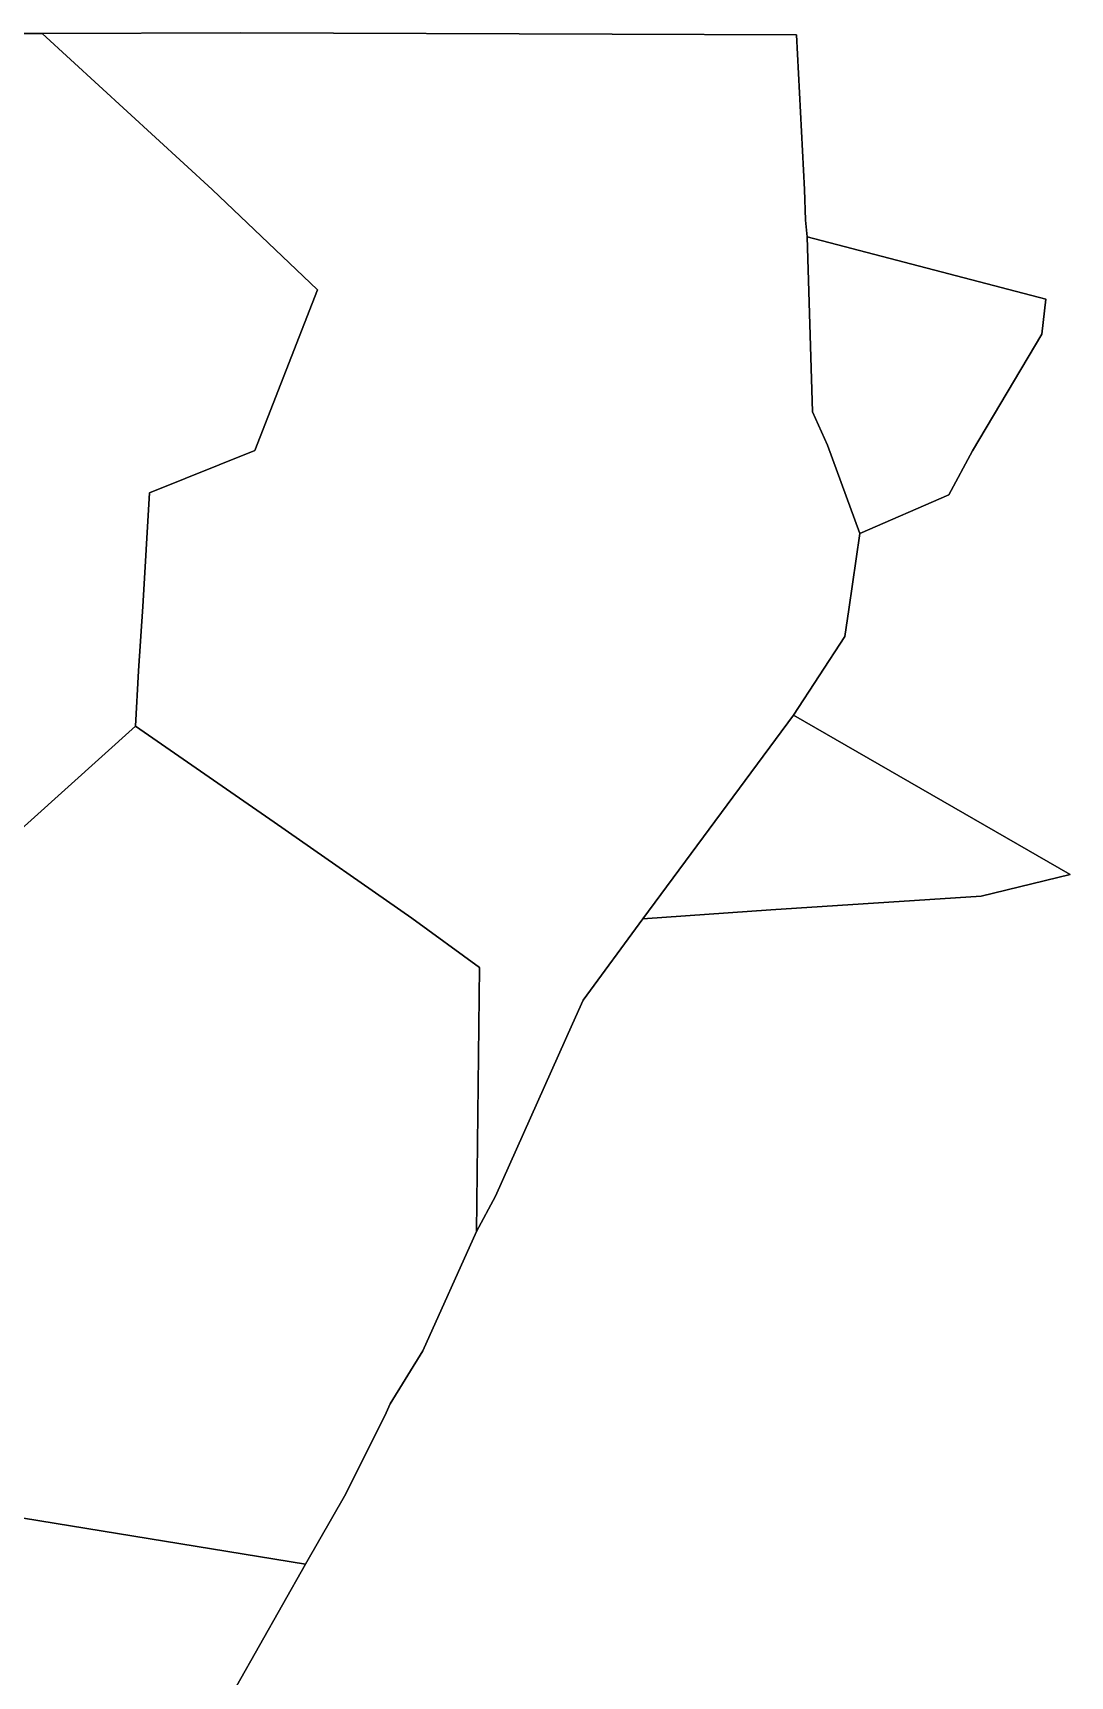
# Model space of a CAD drawing. Extents: x -85.11 to -76.23, y 42.63 to 48.9.
# Drawn here: x -78.369 to -76.233, y 45.205 to 48.59 of the extents above; entities that cross this region are included whole.
import ezdxf

# ---------------------------------------------------------------- set-up
doc = ezdxf.new("R2010")
doc.units = 0
doc.header["$MEASUREMENT"] = 0
doc.layers.add('GEO_', color=7, linetype='Continuous')

msp = doc.modelspace()

# ---------------------------------------------------------------- linework, layer by layer
at = {"layer": 'GEO_', "color": 7, "true_color": 0xffffff}
for p, q in [((-78.6778, 48.5887), (-78.35, 48.5887)), ((-78.6778, 48.5887), (-78.35, 48.5887)), ((-78.6778, 48.5887), (-78.35, 48.5887)), ((-78.35, 48.5887), (-78.6778, 48.5887)), ((-78.6778, 48.5887), (-78.35, 48.5887)), ((-78.6778, 48.5887), (-78.35, 48.5887)), ((-78.6778, 48.5887), (-78.35, 48.5887)), ((-78.35, 48.5887), (-78.6778, 48.5887)), ((-78.6778, 48.5887), (-78.35, 48.5887)), ((-78.6778, 48.5887), (-78.35, 48.5887)), ((-78.6778, 48.5887), (-78.35, 48.5887)), ((-78.35, 48.5887), (-78.6778, 48.5887)), ((-78.35, 48.5887), (-77.9419, 48.5899)), ((-77.9419, 48.5899), (-78.35, 48.5887)), ((-78.35, 48.5887), (-77.9419, 48.5899)), ((-77.9419, 48.5899), (-78.35, 48.5887)), ((-78.35, 48.5887), (-77.9419, 48.5899)), ((-77.9419, 48.5899), (-78.35, 48.5887)), ((-78, 48.267), (-78.35, 48.5887)), ((-78, 48.267), (-78.35, 48.5887)), ((-78, 48.267), (-78.35, 48.5887)), ((-78.35, 48.5887), (-78.35, 48.5887)), ((-78.35, 48.5887), (-78, 48.267)), ((-78, 48.267), (-78.35, 48.5887)), ((-78, 48.267), (-78.35, 48.5887)), ((-78, 48.267), (-78.35, 48.5887)), ((-78.35, 48.5887), (-78.35, 48.5887)), ((-78.35, 48.5887), (-78, 48.267)), ((-78, 48.267), (-78.35, 48.5887)), ((-78, 48.267), (-78.35, 48.5887)), ((-78, 48.267), (-78.35, 48.5887)), ((-78.35, 48.5887), (-78.35, 48.5887)), ((-78.35, 48.5887), (-78, 48.267)), ((-78.35, 48.5887), (-78, 48.267)), ((-78.35, 48.5887), (-78, 48.267)), ((-78.35, 48.5887), (-78.35, 48.5887)), ((-78.35, 48.5887), (-78, 48.267)), ((-78, 48.267), (-78.35, 48.5887)), ((-78.35, 48.5887), (-78, 48.267)), ((-78.35, 48.5887), (-78, 48.267)), ((-78.35, 48.5887), (-78.35, 48.5887)), ((-78.35, 48.5887), (-78, 48.267)), ((-78, 48.267), (-78.35, 48.5887)), ((-78.35, 48.5887), (-78, 48.267)), ((-78.35, 48.5887), (-78, 48.267)), ((-78.35, 48.5887), (-78.35, 48.5887)), ((-78.35, 48.5887), (-78, 48.267)), ((-78, 48.267), (-78.35, 48.5887)), ((-77.9419, 48.5899), (-77.1767, 48.5872)), ((-77.9419, 48.5899), (-77.1767, 48.5872)), ((-77.9419, 48.5899), (-77.9419, 48.5899)), ((-77.9419, 48.5899), (-77.1767, 48.5872)), ((-77.1767, 48.5872), (-77.9419, 48.5899)), ((-77.9419, 48.5899), (-77.1767, 48.5872)), ((-77.9419, 48.5899), (-77.1767, 48.5872)), ((-77.9419, 48.5899), (-77.9419, 48.5899)), ((-77.9419, 48.5899), (-77.1767, 48.5872)), ((-77.1767, 48.5872), (-77.9419, 48.5899)), ((-77.9419, 48.5899), (-77.1767, 48.5872)), ((-77.9419, 48.5899), (-77.1767, 48.5872)), ((-77.9419, 48.5899), (-77.9419, 48.5899)), ((-77.9419, 48.5899), (-77.1767, 48.5872)), ((-77.1767, 48.5872), (-77.9419, 48.5899)), ((-77.1767, 48.5872), (-76.7967, 48.5857)), ((-77.1767, 48.5872), (-76.7967, 48.5857)), ((-77.1767, 48.5872), (-77.1767, 48.5872)), ((-77.1767, 48.5872), (-76.7967, 48.5857)), ((-76.7967, 48.5857), (-77.1767, 48.5872)), ((-77.1767, 48.5872), (-76.7967, 48.5857)), ((-77.1767, 48.5872), (-76.7967, 48.5857)), ((-77.1767, 48.5872), (-77.1767, 48.5872)), ((-77.1767, 48.5872), (-77.1767, 48.5872)), ((-77.1767, 48.5872), (-76.7967, 48.5857)), ((-77.1767, 48.5872), (-76.7967, 48.5857)), ((-77.1767, 48.5872), (-77.1767, 48.5872)), ((-77.1767, 48.5872), (-76.7967, 48.5857)), ((-76.7967, 48.5857), (-77.1767, 48.5872)), ((-76.7967, 48.5857), (-76.7806, 48.267)), ((-76.7967, 48.5857), (-76.7806, 48.267)), ((-76.7967, 48.5857), (-76.7967, 48.5857)), ((-76.7967, 48.5857), (-76.7806, 48.267)), ((-76.7806, 48.267), (-76.7967, 48.5857)), ((-76.7967, 48.5857), (-76.7806, 48.267)), ((-76.7967, 48.5857), (-76.7806, 48.267)), ((-76.7967, 48.5857), (-76.7967, 48.5857)), ((-76.7967, 48.5857), (-76.7967, 48.5857)), ((-76.7967, 48.5857), (-76.7806, 48.267)), ((-76.7806, 48.267), (-76.7967, 48.5857)), ((-76.7967, 48.5857), (-76.7806, 48.267)), ((-76.7967, 48.5857), (-76.7806, 48.267)), ((-76.7967, 48.5857), (-76.7967, 48.5857)), ((-76.7967, 48.5857), (-76.7806, 48.267)), ((-76.7806, 48.267), (-76.7967, 48.5857)), ((-77.7833, 48.0608), (-78, 48.267)), ((-77.7833, 48.0608), (-78, 48.267)), ((-77.7833, 48.0608), (-78, 48.267)), ((-78, 48.267), (-78, 48.267)), ((-78, 48.267), (-77.7833, 48.0608)), ((-77.7833, 48.0608), (-78, 48.267)), ((-77.7833, 48.0608), (-78, 48.267)), ((-77.7833, 48.0608), (-78, 48.267)), ((-78, 48.267), (-78, 48.267)), ((-78, 48.267), (-77.7833, 48.0608)), ((-77.7833, 48.0608), (-78, 48.267)), ((-77.7833, 48.0608), (-78, 48.267)), ((-77.7833, 48.0608), (-78, 48.267)), ((-78, 48.267), (-78, 48.267)), ((-78, 48.267), (-77.7833, 48.0608)), ((-78, 48.267), (-78, 48.267)), ((-78, 48.267), (-78, 48.267)), ((-78, 48.267), (-78, 48.267)), ((-78, 48.267), (-77.7833, 48.0608)), ((-78, 48.267), (-77.7833, 48.0608)), ((-78, 48.267), (-78, 48.267)), ((-78, 48.267), (-77.7833, 48.0608)), ((-77.7833, 48.0608), (-78, 48.267)), ((-78, 48.267), (-77.7833, 48.0608)), ((-78, 48.267), (-77.7833, 48.0608)), ((-78, 48.267), (-78, 48.267)), ((-78, 48.267), (-77.7833, 48.0608)), ((-77.7833, 48.0608), (-78, 48.267)), ((-78, 48.267), (-77.7833, 48.0608)), ((-78, 48.267), (-77.7833, 48.0608)), ((-78, 48.267), (-78, 48.267)), ((-78, 48.267), (-77.7833, 48.0608)), ((-77.7833, 48.0608), (-78, 48.267)), ((-76.7806, 48.267), (-76.7783, 48.2043)), ((-76.7806, 48.267), (-76.7783, 48.2043)), ((-76.7806, 48.267), (-76.7806, 48.267)), ((-76.7806, 48.267), (-76.7783, 48.2043)), ((-76.7783, 48.2043), (-76.7806, 48.267)), ((-76.7806, 48.267), (-76.7783, 48.2043)), ((-76.7806, 48.267), (-76.7783, 48.2043)), ((-76.7806, 48.267), (-76.7806, 48.267)), ((-76.7806, 48.267), (-76.7783, 48.2043)), ((-76.7783, 48.2043), (-76.7806, 48.267)), ((-76.7806, 48.267), (-76.7783, 48.2043)), ((-76.7806, 48.267), (-76.7783, 48.2043)), ((-76.7806, 48.267), (-76.7806, 48.267)), ((-76.7806, 48.267), (-76.7783, 48.2043)), ((-76.7783, 48.2043), (-76.7806, 48.267)), ((-76.7806, 48.267), (-76.7806, 48.267)), ((-76.7806, 48.267), (-76.7806, 48.267)), ((-76.7806, 48.267), (-76.7806, 48.267)), ((-76.7783, 48.2043), (-76.775, 48.1695)), ((-76.7783, 48.2043), (-76.775, 48.1695)), ((-76.7783, 48.2043), (-76.7783, 48.2043)), ((-76.7783, 48.2043), (-76.775, 48.1695)), ((-76.775, 48.1695), (-76.7783, 48.2043)), ((-76.7783, 48.2043), (-76.775, 48.1695)), ((-76.7783, 48.2043), (-76.775, 48.1695)), ((-76.7783, 48.2043), (-76.7783, 48.2043)), ((-76.7783, 48.2043), (-76.775, 48.1695)), ((-76.775, 48.1695), (-76.7783, 48.2043)), ((-76.7783, 48.2043), (-76.775, 48.1695)), ((-76.7783, 48.2043), (-76.775, 48.1695)), ((-76.7783, 48.2043), (-76.7783, 48.2043)), ((-76.7783, 48.2043), (-76.775, 48.1695)), ((-76.775, 48.1695), (-76.7783, 48.2043)), ((-76.775, 48.1695), (-76.2833, 48.0417)), ((-76.775, 48.1695), (-76.2833, 48.0417)), ((-76.775, 48.1695), (-76.775, 48.1695)), ((-76.775, 48.1695), (-76.2833, 48.0417)), ((-76.2833, 48.0417), (-76.775, 48.1695)), ((-76.775, 48.1695), (-76.7639, 47.8095)), ((-76.775, 48.1695), (-76.7639, 47.8095)), ((-76.775, 48.1695), (-76.775, 48.1695)), ((-76.775, 48.1695), (-76.7639, 47.8095)), ((-76.7639, 47.8095), (-76.775, 48.1695)), ((-76.775, 48.1695), (-76.7639, 47.8095)), ((-76.775, 48.1695), (-76.7639, 47.8095)), ((-76.775, 48.1695), (-76.775, 48.1695)), ((-76.775, 48.1695), (-76.7639, 47.8095)), ((-76.7639, 47.8095), (-76.775, 48.1695)), ((-77.9125, 47.7297), (-77.7833, 48.0608)), ((-77.9125, 47.7297), (-77.7833, 48.0608)), ((-77.9125, 47.7297), (-77.7833, 48.0608)), ((-77.7833, 48.0608), (-77.9125, 47.7297)), ((-77.9125, 47.7297), (-77.7833, 48.0608)), ((-77.9125, 47.7297), (-77.7833, 48.0608)), ((-77.9125, 47.7297), (-77.7833, 48.0608)), ((-77.7833, 48.0608), (-77.9125, 47.7297)), ((-77.9125, 47.7297), (-77.7833, 48.0608)), ((-77.9125, 47.7297), (-77.7833, 48.0608)), ((-77.9125, 47.7297), (-77.7833, 48.0608)), ((-77.7833, 48.0608), (-77.9125, 47.7297)), ((-77.7833, 48.0608), (-77.9125, 47.7297)), ((-77.7833, 48.0608), (-77.9125, 47.7297)), ((-77.7833, 48.0608), (-77.9125, 47.7297)), ((-77.9125, 47.7297), (-77.7833, 48.0608)), ((-77.7833, 48.0608), (-77.9125, 47.7297)), ((-77.7833, 48.0608), (-77.9125, 47.7297)), ((-77.7833, 48.0608), (-77.9125, 47.7297)), ((-77.9125, 47.7297), (-77.7833, 48.0608)), ((-77.7833, 48.0608), (-77.9125, 47.7297)), ((-77.7833, 48.0608), (-77.9125, 47.7297)), ((-77.7833, 48.0608), (-77.9125, 47.7297)), ((-77.9125, 47.7297), (-77.7833, 48.0608)), ((-77.7833, 48.0608), (-77.7833, 48.0608)), ((-77.7833, 48.0608), (-77.7833, 48.0608)), ((-77.7833, 48.0608), (-77.7833, 48.0608)), ((-77.7833, 48.0608), (-77.7833, 48.0608)), ((-77.7833, 48.0608), (-77.7833, 48.0608)), ((-77.7833, 48.0608), (-77.7833, 48.0608)), ((-76.2833, 48.0417), (-76.2917, 47.9693)), ((-76.2833, 48.0417), (-76.2917, 47.9693)), ((-76.2833, 48.0417), (-76.2917, 47.9693)), ((-76.2917, 47.9693), (-76.2833, 48.0417)), ((-76.2833, 48.0417), (-76.2833, 48.0417)), ((-76.2917, 47.9693), (-76.4347, 47.7289)), ((-76.2917, 47.9693), (-76.4347, 47.7289)), ((-76.2917, 47.9693), (-76.4347, 47.7289)), ((-76.4347, 47.7289), (-76.2917, 47.9693)), ((-76.2917, 47.9693), (-76.2917, 47.9693)), ((-76.7639, 47.8095), (-76.7333, 47.741)), ((-76.7639, 47.8095), (-76.7333, 47.741)), ((-76.7639, 47.8095), (-76.7639, 47.8095)), ((-76.7639, 47.8095), (-76.7333, 47.741)), ((-76.7333, 47.741), (-76.7639, 47.8095)), ((-76.7639, 47.8095), (-76.7333, 47.741)), ((-76.7639, 47.8095), (-76.7333, 47.741)), ((-76.7639, 47.8095), (-76.7639, 47.8095)), ((-76.7639, 47.8095), (-76.7333, 47.741)), ((-76.7333, 47.741), (-76.7639, 47.8095)), ((-78.1292, 47.6423), (-77.9125, 47.7297)), ((-78.1292, 47.6423), (-77.9125, 47.7297)), ((-78.1292, 47.6423), (-77.9125, 47.7297)), ((-77.9125, 47.7297), (-78.1292, 47.6423)), ((-78.1292, 47.6423), (-77.9125, 47.7297)), ((-78.1292, 47.6423), (-77.9125, 47.7297)), ((-78.1292, 47.6423), (-77.9125, 47.7297)), ((-77.9125, 47.7297), (-78.1292, 47.6423)), ((-78.1292, 47.6423), (-77.9125, 47.7297)), ((-78.1292, 47.6423), (-77.9125, 47.7297)), ((-78.1292, 47.6423), (-77.9125, 47.7297)), ((-77.9125, 47.7297), (-78.1292, 47.6423)), ((-77.9125, 47.7297), (-78.1292, 47.6423)), ((-77.9125, 47.7297), (-78.1292, 47.6423)), ((-77.9125, 47.7297), (-78.1292, 47.6423)), ((-78.1292, 47.6423), (-77.9125, 47.7297)), ((-77.9125, 47.7297), (-78.1292, 47.6423)), ((-77.9125, 47.7297), (-78.1292, 47.6423)), ((-77.9125, 47.7297), (-78.1292, 47.6423)), ((-78.1292, 47.6423), (-77.9125, 47.7297)), ((-77.9125, 47.7297), (-78.1292, 47.6423)), ((-77.9125, 47.7297), (-78.1292, 47.6423)), ((-77.9125, 47.7297), (-78.1292, 47.6423)), ((-78.1292, 47.6423), (-77.9125, 47.7297)), ((-77.9125, 47.7297), (-77.9125, 47.7297)), ((-77.9125, 47.7297), (-77.9125, 47.7297)), ((-77.9125, 47.7297), (-77.9125, 47.7297)), ((-77.9125, 47.7297), (-77.9125, 47.7297)), ((-77.9125, 47.7297), (-77.9125, 47.7297)), ((-77.9125, 47.7297), (-77.9125, 47.7297)), ((-76.7333, 47.741), (-76.6667, 47.5589)), ((-76.7333, 47.741), (-76.6667, 47.5589)), ((-76.7333, 47.741), (-76.7333, 47.741)), ((-76.7333, 47.741), (-76.6667, 47.5589)), ((-76.6667, 47.5589), (-76.7333, 47.741)), ((-76.7333, 47.741), (-76.6667, 47.5589)), ((-76.7333, 47.741), (-76.6667, 47.5589)), ((-76.7333, 47.741), (-76.7333, 47.741)), ((-76.7333, 47.741), (-76.6667, 47.5589)), ((-76.6667, 47.5589), (-76.7333, 47.741)), ((-76.4347, 47.7289), (-76.4833, 47.6385)), ((-76.4347, 47.7289), (-76.4833, 47.6385)), ((-76.4347, 47.7289), (-76.4833, 47.6385)), ((-76.4833, 47.6385), (-76.4347, 47.7289)), ((-76.4347, 47.7289), (-76.4347, 47.7289)), ((-78.1433, 47.4085), (-78.1292, 47.6423)), ((-78.1433, 47.4085), (-78.1292, 47.6423)), ((-78.1433, 47.4085), (-78.1292, 47.6423)), ((-78.1292, 47.6423), (-78.1433, 47.4085)), ((-78.1433, 47.4085), (-78.1292, 47.6423)), ((-78.1433, 47.4085), (-78.1292, 47.6423)), ((-78.1433, 47.4085), (-78.1292, 47.6423)), ((-78.1292, 47.6423), (-78.1433, 47.4085)), ((-78.1433, 47.4085), (-78.1292, 47.6423)), ((-78.1433, 47.4085), (-78.1292, 47.6423)), ((-78.1433, 47.4085), (-78.1292, 47.6423)), ((-78.1292, 47.6423), (-78.1433, 47.4085)), ((-78.1292, 47.6423), (-78.1433, 47.4085)), ((-78.1292, 47.6423), (-78.1433, 47.4085)), ((-78.1292, 47.6423), (-78.1433, 47.4085)), ((-78.1433, 47.4085), (-78.1292, 47.6423)), ((-78.1292, 47.6423), (-78.1433, 47.4085)), ((-78.1292, 47.6423), (-78.1433, 47.4085)), ((-78.1292, 47.6423), (-78.1433, 47.4085)), ((-78.1433, 47.4085), (-78.1292, 47.6423)), ((-78.1292, 47.6423), (-78.1433, 47.4085)), ((-78.1292, 47.6423), (-78.1433, 47.4085)), ((-78.1292, 47.6423), (-78.1433, 47.4085)), ((-78.1433, 47.4085), (-78.1292, 47.6423)), ((-78.1292, 47.6423), (-78.1292, 47.6423)), ((-78.1292, 47.6423), (-78.1292, 47.6423)), ((-78.1292, 47.6423), (-78.1292, 47.6423)), ((-78.1292, 47.6423), (-78.1292, 47.6423)), ((-78.1292, 47.6423), (-78.1292, 47.6423)), ((-78.1292, 47.6423), (-78.1292, 47.6423)), ((-76.4833, 47.6385), (-76.6667, 47.5589)), ((-76.4833, 47.6385), (-76.6667, 47.5589)), ((-76.4833, 47.6385), (-76.6667, 47.5589)), ((-76.6667, 47.5589), (-76.4833, 47.6385)), ((-76.4833, 47.6385), (-76.4833, 47.6385)), ((-76.6667, 47.5589), (-76.6892, 47.4025)), ((-76.6667, 47.5589), (-76.6892, 47.4025)), ((-76.6667, 47.5589), (-76.6892, 47.4025)), ((-76.6892, 47.4025), (-76.6667, 47.5589)), ((-76.6667, 47.5589), (-76.6892, 47.4025)), ((-76.6667, 47.5589), (-76.6892, 47.4025)), ((-76.6667, 47.5589), (-76.6892, 47.4025)), ((-76.6892, 47.4025), (-76.6667, 47.5589)), ((-76.6667, 47.5589), (-76.6892, 47.4025)), ((-76.6667, 47.5589), (-76.6892, 47.4025)), ((-76.6667, 47.5589), (-76.6892, 47.4025)), ((-76.6892, 47.4025), (-76.6667, 47.5589)), ((-76.6667, 47.5589), (-76.6667, 47.5589)), ((-76.6667, 47.5589), (-76.6667, 47.5589)), ((-76.6667, 47.5589), (-76.6667, 47.5589)), ((-78.1517, 47.2762), (-78.1433, 47.4085)), ((-78.1517, 47.2762), (-78.1433, 47.4085)), ((-78.1517, 47.2762), (-78.1433, 47.4085)), ((-78.1433, 47.4085), (-78.1517, 47.2762)), ((-78.1517, 47.2762), (-78.1433, 47.4085)), ((-78.1517, 47.2762), (-78.1433, 47.4085)), ((-78.1517, 47.2762), (-78.1433, 47.4085)), ((-78.1433, 47.4085), (-78.1517, 47.2762)), ((-78.1517, 47.2762), (-78.1433, 47.4085)), ((-78.1517, 47.2762), (-78.1433, 47.4085)), ((-78.1517, 47.2762), (-78.1433, 47.4085)), ((-78.1433, 47.4085), (-78.1517, 47.2762)), ((-78.1433, 47.4085), (-78.1517, 47.2762)), ((-78.1433, 47.4085), (-78.1517, 47.2762)), ((-78.1433, 47.4085), (-78.1517, 47.2762)), ((-78.1517, 47.2762), (-78.1433, 47.4085)), ((-78.1433, 47.4085), (-78.1517, 47.2762)), ((-78.1433, 47.4085), (-78.1517, 47.2762)), ((-78.1433, 47.4085), (-78.1517, 47.2762)), ((-78.1517, 47.2762), (-78.1433, 47.4085)), ((-78.1433, 47.4085), (-78.1517, 47.2762)), ((-78.1433, 47.4085), (-78.1517, 47.2762)), ((-78.1433, 47.4085), (-78.1517, 47.2762)), ((-78.1517, 47.2762), (-78.1433, 47.4085)), ((-78.1433, 47.4085), (-78.1433, 47.4085)), ((-78.1433, 47.4085), (-78.1433, 47.4085)), ((-78.1433, 47.4085), (-78.1433, 47.4085)), ((-78.1433, 47.4085), (-78.1433, 47.4085)), ((-78.1433, 47.4085), (-78.1433, 47.4085)), ((-78.1433, 47.4085), (-78.1433, 47.4085)), ((-76.6892, 47.4025), (-76.6972, 47.3469)), ((-76.6892, 47.4025), (-76.6972, 47.3469)), ((-76.6892, 47.4025), (-76.6972, 47.3469)), ((-76.6972, 47.3469), (-76.6892, 47.4025)), ((-76.6892, 47.4025), (-76.6972, 47.3469)), ((-76.6892, 47.4025), (-76.6972, 47.3469)), ((-76.6892, 47.4025), (-76.6972, 47.3469)), ((-76.6972, 47.3469), (-76.6892, 47.4025)), ((-76.6892, 47.4025), (-76.6972, 47.3469)), ((-76.6892, 47.4025), (-76.6972, 47.3469)), ((-76.6892, 47.4025), (-76.6972, 47.3469)), ((-76.6972, 47.3469), (-76.6892, 47.4025)), ((-76.6892, 47.4025), (-76.6892, 47.4025)), ((-76.6892, 47.4025), (-76.6892, 47.4025)), ((-76.6892, 47.4025), (-76.6892, 47.4025)), ((-76.6972, 47.3469), (-76.8028, 47.1844)), ((-76.6972, 47.3469), (-76.8028, 47.1844)), ((-76.6972, 47.3469), (-76.8028, 47.1844)), ((-76.8028, 47.1844), (-76.6972, 47.3469)), ((-76.6972, 47.3469), (-76.8028, 47.1844)), ((-76.6972, 47.3469), (-76.8028, 47.1844)), ((-76.6972, 47.3469), (-76.8028, 47.1844)), ((-76.8028, 47.1844), (-76.6972, 47.3469)), ((-76.6972, 47.3469), (-76.8028, 47.1844)), ((-76.6972, 47.3469), (-76.8028, 47.1844)), ((-76.6972, 47.3469), (-76.8028, 47.1844)), ((-76.8028, 47.1844), (-76.6972, 47.3469)), ((-76.6972, 47.3469), (-76.6972, 47.3469)), ((-76.6972, 47.3469), (-76.6972, 47.3469)), ((-76.6972, 47.3469), (-76.6972, 47.3469)), ((-78.1583, 47.1618), (-78.1517, 47.2762)), ((-78.1583, 47.1618), (-78.1517, 47.2762)), ((-78.1583, 47.1618), (-78.1517, 47.2762)), ((-78.1517, 47.2762), (-78.1583, 47.1618)), ((-78.1583, 47.1618), (-78.1517, 47.2762)), ((-78.1583, 47.1618), (-78.1517, 47.2762)), ((-78.1583, 47.1618), (-78.1517, 47.2762)), ((-78.1517, 47.2762), (-78.1583, 47.1618)), ((-78.1583, 47.1618), (-78.1517, 47.2762)), ((-78.1583, 47.1618), (-78.1517, 47.2762)), ((-78.1583, 47.1618), (-78.1517, 47.2762)), ((-78.1517, 47.2762), (-78.1583, 47.1618)), ((-78.1517, 47.2762), (-78.1583, 47.1618)), ((-78.1517, 47.2762), (-78.1583, 47.1618)), ((-78.1517, 47.2762), (-78.1583, 47.1618)), ((-78.1583, 47.1618), (-78.1517, 47.2762)), ((-78.1517, 47.2762), (-78.1583, 47.1618)), ((-78.1517, 47.2762), (-78.1583, 47.1618)), ((-78.1517, 47.2762), (-78.1583, 47.1618)), ((-78.1583, 47.1618), (-78.1517, 47.2762)), ((-78.1517, 47.2762), (-78.1583, 47.1618)), ((-78.1517, 47.2762), (-78.1583, 47.1618)), ((-78.1517, 47.2762), (-78.1583, 47.1618)), ((-78.1583, 47.1618), (-78.1517, 47.2762)), ((-78.1517, 47.2762), (-78.1517, 47.2762)), ((-78.1517, 47.2762), (-78.1517, 47.2762)), ((-78.1517, 47.2762), (-78.1517, 47.2762)), ((-78.1517, 47.2762), (-78.1517, 47.2762)), ((-78.1517, 47.2762), (-78.1517, 47.2762)), ((-78.1517, 47.2762), (-78.1517, 47.2762)), ((-76.8028, 47.1844), (-77.1131, 46.765)), ((-76.8028, 47.1844), (-77.1131, 46.765)), ((-76.8028, 47.1844), (-77.1131, 46.765)), ((-77.1131, 46.765), (-76.8028, 47.1844)), ((-76.8028, 47.1844), (-77.1131, 46.765)), ((-76.8028, 47.1844), (-77.1131, 46.765)), ((-76.8028, 47.1844), (-77.1131, 46.765)), ((-77.1131, 46.765), (-76.8028, 47.1844)), ((-76.8028, 47.1844), (-76.8028, 47.1844)), ((-76.8028, 47.1844), (-76.8028, 47.1844)), ((-76.8028, 47.1844), (-76.2333, 46.8567)), ((-76.8028, 47.1844), (-76.2333, 46.8567)), ((-76.8028, 47.1844), (-76.8028, 47.1844)), ((-76.8028, 47.1844), (-76.2333, 46.8567)), ((-76.2333, 46.8567), (-76.8028, 47.1844)), ((-76.8028, 47.1844), (-76.2333, 46.8567)), ((-76.8028, 47.1844), (-76.2333, 46.8567)), ((-76.8028, 47.1844), (-76.8028, 47.1844)), ((-76.8028, 47.1844), (-76.2333, 46.8567)), ((-76.2333, 46.8567), (-76.8028, 47.1844)), ((-78.5222, 46.8341), (-78.1583, 47.1618)), ((-78.1583, 47.1618), (-78.5222, 46.8341)), ((-78.5222, 46.8341), (-78.1583, 47.1618)), ((-78.1583, 47.1618), (-78.5222, 46.8341)), ((-78.5222, 46.8341), (-78.1583, 47.1618)), ((-78.1583, 47.1618), (-78.5222, 46.8341)), ((-78.1583, 47.1618), (-78.1583, 47.1618)), ((-78.1583, 47.1618), (-78.1583, 47.1618)), ((-78.1583, 47.1618), (-78.1583, 47.1618)), ((-78.1583, 47.1618), (-77.8722, 46.9639)), ((-78.1583, 47.1618), (-77.8722, 46.9639)), ((-78.1583, 47.1618), (-78.1583, 47.1618)), ((-78.1583, 47.1618), (-77.8722, 46.9639)), ((-77.8722, 46.9639), (-78.1583, 47.1618)), ((-78.1583, 47.1618), (-77.8722, 46.9639)), ((-78.1583, 47.1618), (-77.8722, 46.9639)), ((-78.1583, 47.1618), (-78.1583, 47.1618)), ((-78.1583, 47.1618), (-77.8722, 46.9639)), ((-77.8722, 46.9639), (-78.1583, 47.1618)), ((-78.1583, 47.1618), (-77.8722, 46.9639)), ((-78.1583, 47.1618), (-77.8722, 46.9639)), ((-78.1583, 47.1618), (-78.1583, 47.1618)), ((-78.1583, 47.1618), (-77.8722, 46.9639)), ((-77.8722, 46.9639), (-78.1583, 47.1618)), ((-78.1583, 47.1618), (-78.1583, 47.1618)), ((-78.1583, 47.1618), (-78.1583, 47.1618)), ((-78.1583, 47.1618), (-78.1583, 47.1618)), ((-78.1583, 47.1618), (-78.1583, 47.1618)), ((-78.1583, 47.1618), (-78.1583, 47.1618)), ((-78.1583, 47.1618), (-78.1583, 47.1618)), ((-77.8722, 46.9639), (-77.8722, 46.9639)), ((-77.8722, 46.9639), (-77.5889, 46.7665)), ((-77.8722, 46.9639), (-77.5889, 46.7665)), ((-77.8722, 46.9639), (-77.8722, 46.9639)), ((-77.8722, 46.9639), (-77.5889, 46.7665)), ((-77.5889, 46.7665), (-77.8722, 46.9639)), ((-77.8722, 46.9639), (-77.5889, 46.7665)), ((-77.8722, 46.9639), (-77.5889, 46.7665)), ((-77.8722, 46.9639), (-77.8722, 46.9639)), ((-77.8722, 46.9639), (-77.5889, 46.7665)), ((-77.5889, 46.7665), (-77.8722, 46.9639)), ((-76.2333, 46.8567), (-76.4167, 46.8116)), ((-76.2333, 46.8567), (-76.4167, 46.8116)), ((-76.2333, 46.8567), (-76.4167, 46.8116)), ((-76.4167, 46.8116), (-76.2333, 46.8567)), ((-76.2333, 46.8567), (-76.4167, 46.8116)), ((-76.2333, 46.8567), (-76.4167, 46.8116)), ((-76.2333, 46.8567), (-76.4167, 46.8116)), ((-76.4167, 46.8116), (-76.2333, 46.8567)), ((-76.2333, 46.8567), (-76.2333, 46.8567)), ((-76.2333, 46.8567), (-76.2333, 46.8567)), ((-76.4167, 46.8116), (-76.85, 46.7834)), ((-76.4167, 46.8116), (-76.85, 46.7834)), ((-76.4167, 46.8116), (-76.85, 46.7834)), ((-76.85, 46.7834), (-76.4167, 46.8116)), ((-76.4167, 46.8116), (-76.85, 46.7834)), ((-76.4167, 46.8116), (-76.85, 46.7834)), ((-76.4167, 46.8116), (-76.85, 46.7834)), ((-76.85, 46.7834), (-76.4167, 46.8116)), ((-76.4167, 46.8116), (-76.4167, 46.8116)), ((-76.4167, 46.8116), (-76.4167, 46.8116)), ((-76.85, 46.7834), (-77.1131, 46.765)), ((-76.85, 46.7834), (-77.1131, 46.765)), ((-76.85, 46.7834), (-77.1131, 46.765)), ((-77.1131, 46.765), (-76.85, 46.7834)), ((-76.85, 46.7834), (-77.1131, 46.765)), ((-76.85, 46.7834), (-77.1131, 46.765)), ((-76.85, 46.7834), (-77.1131, 46.765)), ((-77.1131, 46.765), (-76.85, 46.7834)), ((-76.85, 46.7834), (-76.85, 46.7834)), ((-76.85, 46.7834), (-76.85, 46.7834)), ((-77.5889, 46.7665), (-77.45, 46.6652)), ((-77.5889, 46.7665), (-77.45, 46.6652)), ((-77.5889, 46.7665), (-77.5889, 46.7665)), ((-77.5889, 46.7665), (-77.45, 46.6652)), ((-77.45, 46.6652), (-77.5889, 46.7665)), ((-77.5889, 46.7665), (-77.45, 46.6652)), ((-77.5889, 46.7665), (-77.45, 46.6652)), ((-77.5889, 46.7665), (-77.5889, 46.7665)), ((-77.5889, 46.7665), (-77.45, 46.6652)), ((-77.45, 46.6652), (-77.5889, 46.7665)), ((-77.5889, 46.7665), (-77.5889, 46.7665)), ((-77.1131, 46.765), (-77.2361, 46.5977)), ((-77.1131, 46.765), (-77.2361, 46.5977)), ((-77.1131, 46.765), (-77.2361, 46.5977)), ((-77.2361, 46.5977), (-77.1131, 46.765)), ((-77.1131, 46.765), (-77.2361, 46.5977)), ((-77.1131, 46.765), (-77.2361, 46.5977)), ((-77.1131, 46.765), (-77.2361, 46.5977)), ((-77.2361, 46.5977), (-77.1131, 46.765)), ((-77.1131, 46.765), (-77.2361, 46.5977)), ((-77.1131, 46.765), (-77.2361, 46.5977)), ((-77.1131, 46.765), (-77.2361, 46.5977)), ((-77.2361, 46.5977), (-77.1131, 46.765)), ((-77.1131, 46.765), (-77.2361, 46.5977)), ((-77.1131, 46.765), (-77.2361, 46.5977)), ((-77.1131, 46.765), (-77.2361, 46.5977)), ((-77.2361, 46.5977), (-77.1131, 46.765)), ((-77.1131, 46.765), (-77.1131, 46.765)), ((-77.1131, 46.765), (-77.1131, 46.765)), ((-77.1131, 46.765), (-77.1131, 46.765)), ((-77.1131, 46.765), (-77.1131, 46.765)), ((-77.1131, 46.765), (-77.1131, 46.765)), ((-77.1131, 46.765), (-77.1131, 46.765)), ((-77.1131, 46.765), (-77.1131, 46.765)), ((-77.1131, 46.765), (-77.1131, 46.765)), ((-77.45, 46.6652), (-77.4556, 46.1211)), ((-77.45, 46.6652), (-77.4556, 46.1211)), ((-77.45, 46.6652), (-77.4556, 46.1211)), ((-77.4556, 46.1211), (-77.45, 46.6652)), ((-77.45, 46.6652), (-77.4556, 46.1211)), ((-77.45, 46.6652), (-77.4556, 46.1211)), ((-77.45, 46.6652), (-77.4556, 46.1211)), ((-77.4556, 46.1211), (-77.45, 46.6652)), ((-77.45, 46.6652), (-77.45, 46.6652)), ((-77.45, 46.6652), (-77.45, 46.6652)), ((-77.2361, 46.5977), (-77.2583, 46.549)), ((-77.2361, 46.5977), (-77.2583, 46.549)), ((-77.2361, 46.5977), (-77.2583, 46.549)), ((-77.2583, 46.549), (-77.2361, 46.5977)), ((-77.2361, 46.5977), (-77.2583, 46.549)), ((-77.2361, 46.5977), (-77.2583, 46.549)), ((-77.2361, 46.5977), (-77.2583, 46.549)), ((-77.2583, 46.549), (-77.2361, 46.5977)), ((-77.2361, 46.5977), (-77.2583, 46.549)), ((-77.2361, 46.5977), (-77.2583, 46.549)), ((-77.2361, 46.5977), (-77.2583, 46.549)), ((-77.2583, 46.549), (-77.2361, 46.5977)), ((-77.2361, 46.5977), (-77.2583, 46.549)), ((-77.2361, 46.5977), (-77.2583, 46.549)), ((-77.2361, 46.5977), (-77.2583, 46.549)), ((-77.2583, 46.549), (-77.2361, 46.5977)), ((-77.2361, 46.5977), (-77.2361, 46.5977)), ((-77.2361, 46.5977), (-77.2361, 46.5977)), ((-77.2361, 46.5977), (-77.2361, 46.5977)), ((-77.2361, 46.5977), (-77.2361, 46.5977)), ((-77.2583, 46.549), (-77.4167, 46.1938)), ((-77.2583, 46.549), (-77.4167, 46.1938)), ((-77.2583, 46.549), (-77.4167, 46.1938)), ((-77.4167, 46.1938), (-77.2583, 46.549)), ((-77.2583, 46.549), (-77.4167, 46.1938)), ((-77.2583, 46.549), (-77.4167, 46.1938)), ((-77.2583, 46.549), (-77.4167, 46.1938)), ((-77.4167, 46.1938), (-77.2583, 46.549)), ((-77.2583, 46.549), (-77.4167, 46.1938)), ((-77.2583, 46.549), (-77.4167, 46.1938)), ((-77.2583, 46.549), (-77.4167, 46.1938)), ((-77.2583, 46.549), (-77.4167, 46.1938)), ((-77.2583, 46.549), (-77.4167, 46.1938)), ((-77.4167, 46.1938), (-77.2583, 46.549)), ((-77.2583, 46.549), (-77.2583, 46.549)), ((-77.2583, 46.549), (-77.2583, 46.549)), ((-77.2583, 46.549), (-77.2583, 46.549)), ((-77.2583, 46.549), (-77.2583, 46.549)), ((-77.2583, 46.549), (-77.2583, 46.549)), ((-77.4167, 46.1938), (-77.4556, 46.1211)), ((-77.4167, 46.1938), (-77.4556, 46.1211)), ((-77.4167, 46.1938), (-77.4556, 46.1211)), ((-77.4556, 46.1211), (-77.4167, 46.1938)), ((-77.4167, 46.1938), (-77.4556, 46.1211)), ((-77.4167, 46.1938), (-77.4556, 46.1211)), ((-77.4167, 46.1938), (-77.4556, 46.1211)), ((-77.4556, 46.1211), (-77.4167, 46.1938)), ((-77.4167, 46.1938), (-77.4556, 46.1211)), ((-77.4167, 46.1938), (-77.4556, 46.1211)), ((-77.4167, 46.1938), (-77.4556, 46.1211)), ((-77.4556, 46.1211), (-77.4167, 46.1938)), ((-77.4167, 46.1938), (-77.4556, 46.1211)), ((-77.4167, 46.1938), (-77.4556, 46.1211)), ((-77.4167, 46.1938), (-77.4556, 46.1211)), ((-77.4556, 46.1211), (-77.4167, 46.1938)), ((-77.4167, 46.1938), (-77.4167, 46.1938)), ((-77.4167, 46.1938), (-77.4167, 46.1938)), ((-77.4167, 46.1938), (-77.4167, 46.1938)), ((-77.4167, 46.1938), (-77.4167, 46.1938)), ((-77.4167, 46.1938), (-77.4167, 46.1938)), ((-77.4556, 46.1211), (-77.5667, 45.8755)), ((-77.4556, 46.1211), (-77.5667, 45.8755)), ((-77.4556, 46.1211), (-77.5667, 45.8755)), ((-77.5667, 45.8755), (-77.4556, 46.1211)), ((-77.4556, 46.1211), (-77.5667, 45.8755)), ((-77.4556, 46.1211), (-77.5667, 45.8755)), ((-77.4556, 46.1211), (-77.5667, 45.8755)), ((-77.5667, 45.8755), (-77.4556, 46.1211)), ((-77.4556, 46.1211), (-77.5667, 45.8755)), ((-77.4556, 46.1211), (-77.5667, 45.8755)), ((-77.4556, 46.1211), (-77.5667, 45.8755)), ((-77.5667, 45.8755), (-77.4556, 46.1211)), ((-77.4556, 46.1211), (-77.5667, 45.8755)), ((-77.4556, 46.1211), (-77.5667, 45.8755)), ((-77.4556, 46.1211), (-77.5667, 45.8755)), ((-77.5667, 45.8755), (-77.4556, 46.1211)), ((-77.4556, 46.1211), (-77.5667, 45.8755)), ((-77.4556, 46.1211), (-77.5667, 45.8755)), ((-77.4556, 46.1211), (-77.5667, 45.8755)), ((-77.5667, 45.8755), (-77.4556, 46.1211)), ((-77.4556, 46.1211), (-77.5667, 45.8755)), ((-77.4556, 46.1211), (-77.5667, 45.8755)), ((-77.4556, 46.1211), (-77.5667, 45.8755)), ((-77.5667, 45.8755), (-77.4556, 46.1211)), ((-77.4556, 46.1211), (-77.4556, 46.1211)), ((-77.4556, 46.1211), (-77.4556, 46.1211)), ((-77.4556, 46.1211), (-77.4556, 46.1211)), ((-77.4556, 46.1211), (-77.4556, 46.1211)), ((-77.4556, 46.1211), (-77.4556, 46.1211)), ((-77.4556, 46.1211), (-77.4556, 46.1211)), ((-77.5667, 45.8755), (-77.6333, 45.7659)), ((-77.5667, 45.8755), (-77.6333, 45.7659)), ((-77.5667, 45.8755), (-77.6333, 45.7659)), ((-77.6333, 45.7659), (-77.5667, 45.8755)), ((-77.5667, 45.8755), (-77.6333, 45.7659)), ((-77.5667, 45.8755), (-77.6333, 45.7659)), ((-77.5667, 45.8755), (-77.6333, 45.7659)), ((-77.6333, 45.7659), (-77.5667, 45.8755)), ((-77.5667, 45.8755), (-77.6333, 45.7659)), ((-77.5667, 45.8755), (-77.6333, 45.7659)), ((-77.5667, 45.8755), (-77.6333, 45.7659)), ((-77.6333, 45.7659), (-77.5667, 45.8755)), ((-77.5667, 45.8755), (-77.6333, 45.7659)), ((-77.5667, 45.8755), (-77.6333, 45.7659)), ((-77.5667, 45.8755), (-77.6333, 45.7659)), ((-77.6333, 45.7659), (-77.5667, 45.8755)), ((-77.5667, 45.8755), (-77.6333, 45.7659)), ((-77.5667, 45.8755), (-77.6333, 45.7659)), ((-77.5667, 45.8755), (-77.6333, 45.7659)), ((-77.6333, 45.7659), (-77.5667, 45.8755)), ((-77.5667, 45.8755), (-77.6333, 45.7659)), ((-77.5667, 45.8755), (-77.6333, 45.7659)), ((-77.5667, 45.8755), (-77.6333, 45.7659)), ((-77.6333, 45.7659), (-77.5667, 45.8755)), ((-77.5667, 45.8755), (-77.5667, 45.8755)), ((-77.5667, 45.8755), (-77.5667, 45.8755)), ((-77.5667, 45.8755), (-77.5667, 45.8755)), ((-77.5667, 45.8755), (-77.5667, 45.8755)), ((-77.5667, 45.8755), (-77.5667, 45.8755)), ((-77.5667, 45.8755), (-77.5667, 45.8755)), ((-77.6333, 45.7659), (-77.6417, 45.7473)), ((-77.6333, 45.7659), (-77.6417, 45.7473)), ((-77.6333, 45.7659), (-77.6417, 45.7473)), ((-77.6417, 45.7473), (-77.6333, 45.7659)), ((-77.6333, 45.7659), (-77.6417, 45.7473)), ((-77.6333, 45.7659), (-77.6417, 45.7473)), ((-77.6333, 45.7659), (-77.6417, 45.7473)), ((-77.6417, 45.7473), (-77.6333, 45.7659)), ((-77.6333, 45.7659), (-77.6417, 45.7473)), ((-77.6333, 45.7659), (-77.6417, 45.7473)), ((-77.6333, 45.7659), (-77.6417, 45.7473)), ((-77.6333, 45.7659), (-77.6417, 45.7473)), ((-77.6333, 45.7659), (-77.6417, 45.7473)), ((-77.6417, 45.7473), (-77.6333, 45.7659)), ((-77.6333, 45.7659), (-77.6417, 45.7473)), ((-77.6333, 45.7659), (-77.6417, 45.7473)), ((-77.6333, 45.7659), (-77.6417, 45.7473)), ((-77.6333, 45.7659), (-77.6417, 45.7473)), ((-77.6333, 45.7659), (-77.6417, 45.7473)), ((-77.6417, 45.7473), (-77.6333, 45.7659)), ((-77.6333, 45.7659), (-77.6333, 45.7659)), ((-77.6333, 45.7659), (-77.6333, 45.7659)), ((-77.6333, 45.7659), (-77.6333, 45.7659)), ((-77.6333, 45.7659), (-77.6333, 45.7659)), ((-77.6333, 45.7659), (-77.6333, 45.7659)), ((-77.6333, 45.7659), (-77.6333, 45.7659)), ((-77.6333, 45.7659), (-77.6333, 45.7659)), ((-77.6333, 45.7659), (-77.6333, 45.7659)), ((-77.6417, 45.7473), (-77.725, 45.5805)), ((-77.6417, 45.7473), (-77.725, 45.5805)), ((-77.6417, 45.7473), (-77.725, 45.5805)), ((-77.725, 45.5805), (-77.6417, 45.7473)), ((-77.6417, 45.7473), (-77.725, 45.5805)), ((-77.6417, 45.7473), (-77.725, 45.5805)), ((-77.6417, 45.7473), (-77.725, 45.5805)), ((-77.725, 45.5805), (-77.6417, 45.7473)), ((-77.6417, 45.7473), (-77.725, 45.5805)), ((-77.6417, 45.7473), (-77.725, 45.5805)), ((-77.6417, 45.7473), (-77.725, 45.5805)), ((-77.725, 45.5805), (-77.6417, 45.7473)), ((-77.6417, 45.7473), (-77.725, 45.5805)), ((-77.6417, 45.7473), (-77.725, 45.5805)), ((-77.6417, 45.7473), (-77.725, 45.5805)), ((-77.725, 45.5805), (-77.6417, 45.7473)), ((-77.6417, 45.7473), (-77.725, 45.5805)), ((-77.6417, 45.7473), (-77.725, 45.5805)), ((-77.6417, 45.7473), (-77.725, 45.5805)), ((-77.725, 45.5805), (-77.6417, 45.7473)), ((-77.6417, 45.7473), (-77.725, 45.5805)), ((-77.6417, 45.7473), (-77.725, 45.5805)), ((-77.6417, 45.7473), (-77.725, 45.5805)), ((-77.725, 45.5805), (-77.6417, 45.7473)), ((-77.6417, 45.7473), (-77.6417, 45.7473)), ((-77.6417, 45.7473), (-77.6417, 45.7473)), ((-77.6417, 45.7473), (-77.6417, 45.7473)), ((-77.6417, 45.7473), (-77.6417, 45.7473)), ((-77.6417, 45.7473), (-77.6417, 45.7473)), ((-77.6417, 45.7473), (-77.6417, 45.7473)), ((-77.6417, 45.7473), (-77.6417, 45.7473)), ((-77.6417, 45.7473), (-77.6417, 45.7473)), ((-77.725, 45.5805), (-77.8083, 45.4361)), ((-77.725, 45.5805), (-77.8083, 45.4361)), ((-77.725, 45.5805), (-77.8083, 45.4361)), ((-77.8083, 45.4361), (-77.725, 45.5805)), ((-77.725, 45.5805), (-77.8083, 45.4361)), ((-77.725, 45.5805), (-77.8083, 45.4361)), ((-77.725, 45.5805), (-77.8083, 45.4361)), ((-77.8083, 45.4361), (-77.725, 45.5805)), ((-77.725, 45.5805), (-77.8083, 45.4361)), ((-77.725, 45.5805), (-77.8083, 45.4361)), ((-77.725, 45.5805), (-77.8083, 45.4361)), ((-77.8083, 45.4361), (-77.725, 45.5805)), ((-77.725, 45.5805), (-77.8083, 45.4361)), ((-77.725, 45.5805), (-77.8083, 45.4361)), ((-77.725, 45.5805), (-77.8083, 45.4361)), ((-77.8083, 45.4361), (-77.725, 45.5805)), ((-77.725, 45.5805), (-77.8083, 45.4361)), ((-77.725, 45.5805), (-77.8083, 45.4361)), ((-77.725, 45.5805), (-77.8083, 45.4361)), ((-77.8083, 45.4361), (-77.725, 45.5805)), ((-77.725, 45.5805), (-77.8083, 45.4361)), ((-77.725, 45.5805), (-77.8083, 45.4361)), ((-77.725, 45.5805), (-77.8083, 45.4361)), ((-77.8083, 45.4361), (-77.725, 45.5805)), ((-77.725, 45.5805), (-77.725, 45.5805)), ((-77.725, 45.5805), (-77.725, 45.5805)), ((-77.725, 45.5805), (-77.725, 45.5805)), ((-77.725, 45.5805), (-77.725, 45.5805)), ((-77.725, 45.5805), (-77.725, 45.5805)), ((-77.725, 45.5805), (-77.725, 45.5805)), ((-78.3889, 45.5305), (-77.8083, 45.4361)), ((-78.3889, 45.5305), (-77.8083, 45.4361)), ((-78.3889, 45.5305), (-77.8083, 45.4361)), ((-77.8083, 45.4361), (-78.3889, 45.5305)), ((-78.3889, 45.5305), (-77.8083, 45.4361)), ((-78.3889, 45.5305), (-77.8083, 45.4361)), ((-78.3889, 45.5305), (-77.8083, 45.4361)), ((-77.8083, 45.4361), (-78.3889, 45.5305)), ((-77.8083, 45.4361), (-78.3889, 45.5305)), ((-77.8083, 45.4361), (-78.3889, 45.5305)), ((-77.8083, 45.4361), (-78.3889, 45.5305)), ((-78.3889, 45.5305), (-77.8083, 45.4361)), ((-77.8083, 45.4361), (-78.3889, 45.5305)), ((-77.8083, 45.4361), (-78.3889, 45.5305)), ((-77.8083, 45.4361), (-78.3889, 45.5305)), ((-78.3889, 45.5305), (-77.8083, 45.4361)), ((-77.8083, 45.4361), (-78.3889, 45.5305)), ((-77.8083, 45.4361), (-78.3889, 45.5305)), ((-77.8083, 45.4361), (-78.3889, 45.5305)), ((-78.3889, 45.5305), (-77.8083, 45.4361)), ((-77.8083, 45.4361), (-77.95, 45.185)), ((-77.8083, 45.4361), (-77.95, 45.185)), ((-77.8083, 45.4361), (-77.95, 45.185)), ((-77.95, 45.185), (-77.8083, 45.4361)), ((-77.8083, 45.4361), (-77.95, 45.185)), ((-77.8083, 45.4361), (-77.95, 45.185)), ((-77.8083, 45.4361), (-77.95, 45.185)), ((-77.95, 45.185), (-77.8083, 45.4361)), ((-77.8083, 45.4361), (-77.8083, 45.4361)), ((-77.8083, 45.4361), (-77.8083, 45.4361)), ((-77.8083, 45.4361), (-77.8083, 45.4361)), ((-77.8083, 45.4361), (-77.8083, 45.4361)), ((-77.8083, 45.4361), (-77.8083, 45.4361)), ((-77.8083, 45.4361), (-77.8083, 45.4361)), ((-77.8083, 45.4361), (-77.8083, 45.4361)), ((-77.8083, 45.4361), (-77.8083, 45.4361))]:
    msp.add_line(p, q, dxfattribs=at)

doc.saveas('drawing.dxf')
